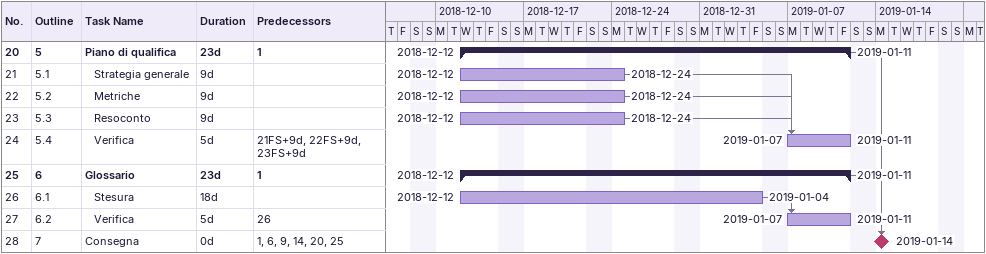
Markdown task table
| ID | WBS | Task | Duration | Start | Finish | Predecessors |
|---|---|---|---|---|---|---|
| 20 | 5 | **Piano di qualifica** | 23d | 2018-12-12 | 2019-01-11 | 1 |
| 21 | 5.1 | Strategia generale | 9d | 2018-12-12 | 2018-12-24 |  |
| 22 | 5.2 | Metriche | 9d | 2018-12-12 | 2018-12-24 |  |
| 23 | 5.3 | Resoconto | 9d | 2018-12-12 | 2018-12-24 |  |
| 24 | 5.4 | Verifica | 5d | 2019-01-07 | 2019-01-11 | 21FS+9d, 22FS+9d, 23FS+9d |
| 25 | 6 | **Glossario** | 23d | 2018-12-12 | 2019-01-11 | 1 |
| 26 | 6.1 | Stesura | 18d | 2018-12-12 | 2019-01-04 |  |
| 27 | 6.2 | Verifica | 5d | 2019-01-07 | 2019-01-11 | 26 |
| 28 | 7 | Consegna | 0d | 2019-01-14 | 2019-01-14 | 1, 6, 9, 14, 20, 25 |
